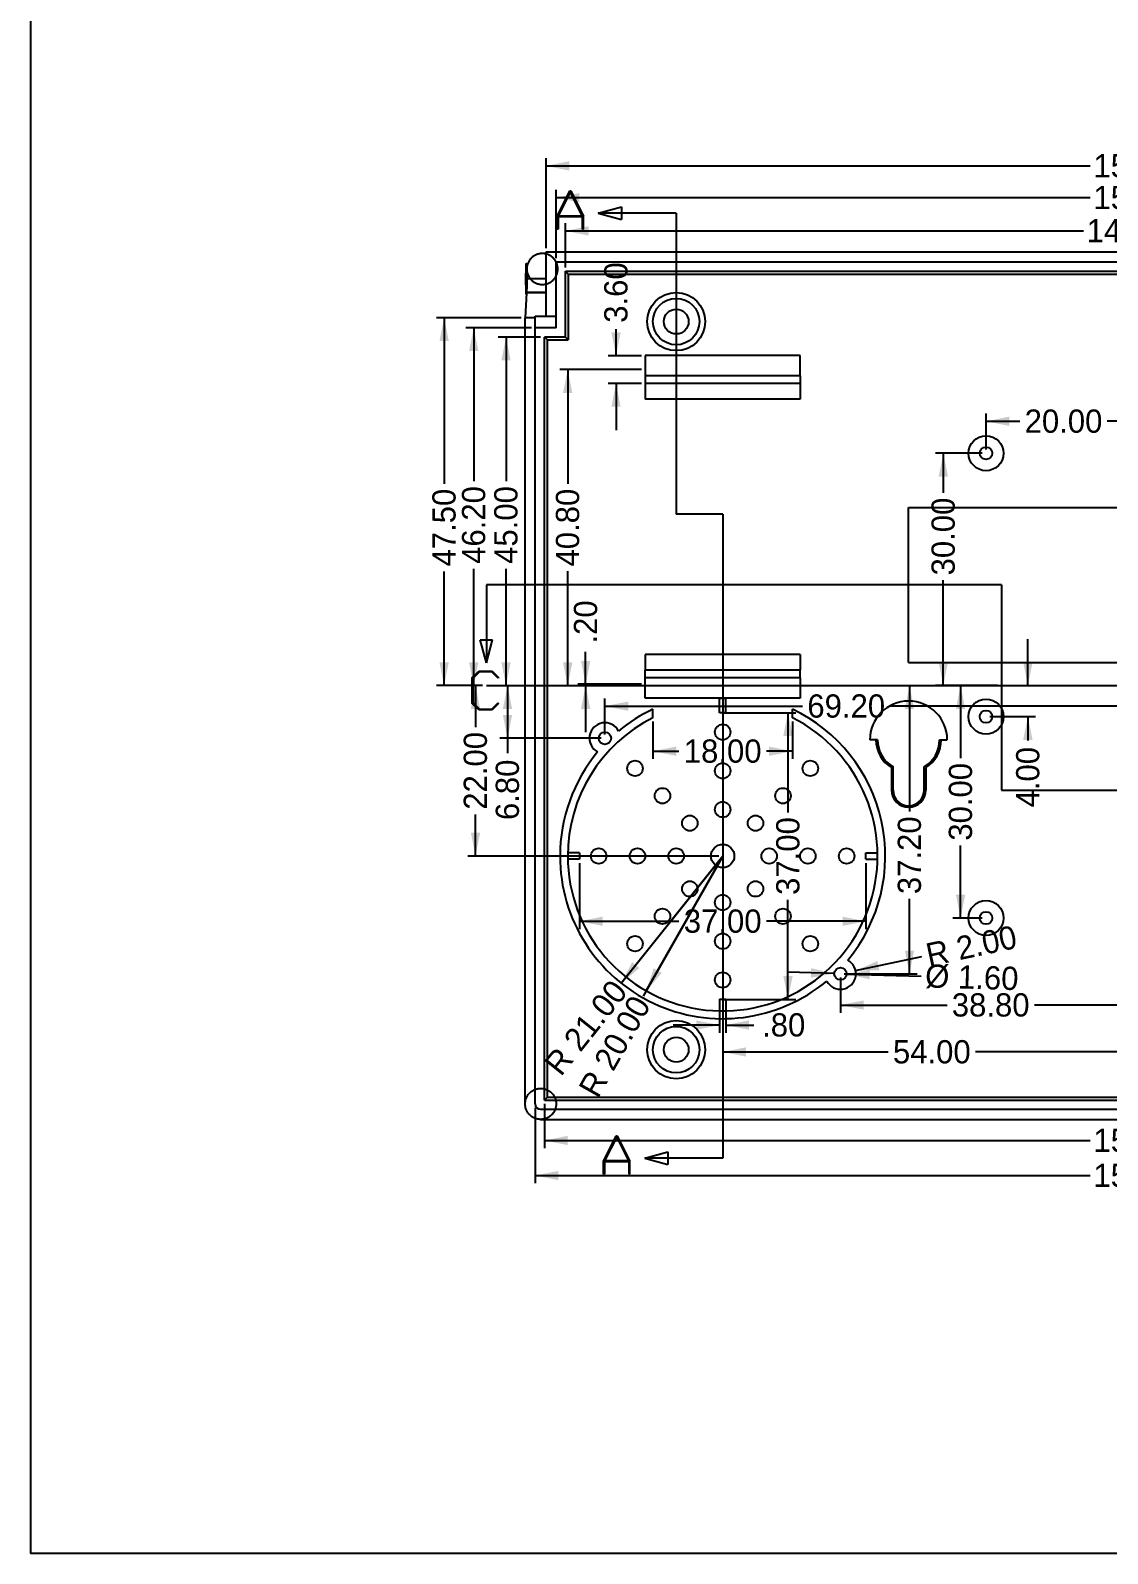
# Model space of a CAD drawing. Extents: x -143 to 433, y -329 to 88.
# Drawn here: x -143.4 to -4.3, y -329 to -132.4 of the extents above; entities that cross this region are included whole.
import ezdxf

# ---------------------------------------------------------------- set-up
doc = ezdxf.new("R2010")
doc.units = 0
doc.header["$MEASUREMENT"] = 0
for name, pattern in [('center', [0]), ('dashed', [0]), ('solid', [0])]:
    doc.linetypes.add(name, pattern=pattern)
doc.layers.add('254', color=7, linetype='solid')
doc.dimstyles.get("Standard").update_dxf_attribs({"dimtxt": 0.18, "dimasz": 0.18, "dimexe": 0.18, "dimexo": 0.0625, "dimgap": 0.09, "dimtad": 0, "dimtih": 1, "dimtoh": 1, "dimdec": 4, "dimzin": 0, "dimdsep": 46, "dimtxsty": 'Standard', "dimcen": 0.09, "dimadec": 0, "dimazin": 0, "dimtfac": 1, "dimtdec": 4, "dimtofl": 0, "dimtmove": 0, "dimatfit": 0, "dimfxl": 1, "dimtolj": 1, "dimtzin": 0, "dimarcsym": 0})

# ---------------------------------------------------------------- blocks, each defined once
blk = doc.blocks.new('*D59')
at = {"layer": '254', "color": 4, "linetype": 'solid'}
for p, q in [((-14.6, -217), (-14.6, -211)), ((-17.5, -217), (-13.6, -217)), ((-19.5, -221), (-13.6, -221)), ((-14.6, -221), (-14.6, -224.08))]:
    blk.add_line(p, q, dxfattribs=at)
for points in [[(-15.2, -214), (-14, -214), (-14.6, -217)], [(-14, -224), (-15.2, -224), (-14.6, -221)]]:
    blk.add_solid(points, dxfattribs=at)
at = {"layer": '254', "color": 4, "linetype": 'solid', "lineweight": 0, "insert": (-14.6, -228.82), "char_height": 3, "attachment_point": 5, "rotation": 90}
blk.add_mtext('{\\H3.000000;4.00}', dxfattribs=at)
blk = doc.blocks.new('*D85')
at = {"layer": '254', "color": 4, "linetype": 'solid'}
for p, q in [((-54, -239), (-64.26, -257.11)), ((-63.86, -256.4), (-54, -239))]:
    blk.add_line(p, q, dxfattribs=at)
blk.add_solid([(-62.91, -253.49), (-61.86, -254.08), (-63.86, -256.4)], dxfattribs=at)
at = {"layer": '254', "color": 4, "linetype": 'solid', "lineweight": 0, "insert": (-67.94, -263.58), "char_height": 3, "attachment_point": 5, "rotation": 60.4537}
blk.add_mtext('{\\H3.000000;R 20.00}', dxfattribs=at)
blk = doc.blocks.new('*D86')
at = {"layer": '254', "color": 4, "linetype": 'solid'}
for p, q in [((-67.09, -255.42), (-54, -239)), ((-54, -239), (-67.02, -255.33))]:
    blk.add_line(p, q, dxfattribs=at)
blk.add_solid([(-65.69, -252.7), (-64.75, -253.45), (-67.09, -255.42)], dxfattribs=at)
at = {"layer": '254', "color": 4, "linetype": 'solid', "lineweight": 0, "insert": (-71.66, -261.15), "char_height": 3, "attachment_point": 5, "rotation": 51.4333}
blk.add_mtext('{\\H3.000000;R 21.00}', dxfattribs=at)
blk = doc.blocks.new('*D87')
at = {"layer": '254', "color": 4, "linetype": 'solid'}
for p, q in [((-39.6, -254.18), (-45.59, -254)), ((-38, -254.23), (-28.37, -254.51))]:
    blk.add_line(p, q, dxfattribs=at)
for points in [[(-42.61, -254.69), (-42.58, -253.49), (-39.6, -254.18)], [(-34.98, -253.71), (-35.02, -254.91), (-38, -254.23)]]:
    blk.add_solid(points, dxfattribs=at)
at = {"layer": '254', "color": 4, "linetype": 'solid', "lineweight": 0, "insert": (-21.83, -254.7), "char_height": 3, "attachment_point": 5, "rotation": 358.311}
blk.add_mtext('{\\H3.000000;%%C 1.60}', dxfattribs=at)
blk = doc.blocks.new('*D88')
at = {"layer": '254', "color": 4, "linetype": 'solid'}
blk.add_line((-36.84, -253.79), (-28.3, -251.97), dxfattribs=at)
blk.add_solid([(-34.03, -252.57), (-33.78, -253.75), (-36.84, -253.79)], dxfattribs=at)
at = {"layer": '254', "color": 4, "linetype": 'solid', "lineweight": 0, "insert": (-21.9, -250.61), "char_height": 3, "attachment_point": 5, "rotation": 12.0127}
blk.add_mtext('{\\H3.000000;R 2.00}', dxfattribs=at)
blk = doc.blocks.new('*D106')
at = {"layer": '254', "color": 4, "linetype": 'solid'}
for p, q in [((-80, -169.5), (-90.96, -169.5)), ((-89.96, -169.5), (-89.96, -190.96)), ((-89.96, -217), (-89.96, -202.25)), ((-85, -217), (-90.96, -217))]:
    blk.add_line(p, q, dxfattribs=at)
for points in [[(-89.36, -172.5), (-90.56, -172.5), (-89.96, -169.5)], [(-90.56, -214), (-89.36, -214), (-89.96, -217)]]:
    blk.add_solid(points, dxfattribs=at)
at = {"layer": '254', "color": 4, "linetype": 'solid', "lineweight": 0, "insert": (-89.96, -196.6), "char_height": 3, "attachment_point": 5, "rotation": 90}
blk.add_mtext('{\\H3.000000;47.50}', dxfattribs=at)
blk = doc.blocks.new('*D107')
at = {"layer": '254', "color": 4, "linetype": 'solid'}
for p, q in [((-78.7, -170.8), (-87.14, -170.8)), ((-86.14, -170.8), (-86.14, -190.61)), ((-86.14, -217), (-86.14, -201.9)), ((-85, -217), (-87.14, -217))]:
    blk.add_line(p, q, dxfattribs=at)
for points in [[(-85.54, -173.8), (-86.74, -173.8), (-86.14, -170.8)], [(-86.74, -214), (-85.54, -214), (-86.14, -217)]]:
    blk.add_solid(points, dxfattribs=at)
at = {"layer": '254', "color": 4, "linetype": 'solid', "lineweight": 0, "insert": (-86.14, -196.26), "char_height": 3, "attachment_point": 5, "rotation": 90}
blk.add_mtext('{\\H3.000000;46.20}', dxfattribs=at)
blk = doc.blocks.new('*D108')
at = {"layer": '254', "color": 4, "linetype": 'solid'}
for p, q in [((-77.5, -172), (-82.97, -172)), ((-81.97, -172), (-81.97, -190.61)), ((-81.97, -217), (-81.97, -201.9)), ((-84, -217), (-80.97, -217))]:
    blk.add_line(p, q, dxfattribs=at)
for points in [[(-81.37, -175), (-82.57, -175), (-81.97, -172)], [(-82.57, -214), (-81.37, -214), (-81.97, -217)]]:
    blk.add_solid(points, dxfattribs=at)
at = {"layer": '254', "color": 4, "linetype": 'solid', "lineweight": 0, "insert": (-81.97, -196.26), "char_height": 3, "attachment_point": 5, "rotation": 90}
blk.add_mtext('{\\H3.000000;45.00}', dxfattribs=at)
blk = doc.blocks.new('*D109')
at = {"layer": '254', "color": 4, "linetype": 'solid'}
for p, q in [((-31.5, -217), (-28.88, -217)), ((-29.88, -217), (-29.88, -233.25)), ((-29.88, -254.2), (-29.88, -244.54)), ((-38.3, -254.2), (-28.88, -254.2))]:
    blk.add_line(p, q, dxfattribs=at)
for points in [[(-29.28, -220), (-30.48, -220), (-29.88, -217)], [(-30.48, -251.2), (-29.28, -251.2), (-29.88, -254.2)]]:
    blk.add_solid(points, dxfattribs=at)
at = {"layer": '254', "color": 4, "linetype": 'solid', "lineweight": 0, "insert": (-29.88, -238.9), "char_height": 3, "attachment_point": 5, "rotation": 90}
blk.add_mtext('{\\H3.000000;37.20}', dxfattribs=at)
blk = doc.blocks.new('*D110')
at = {"layer": '254', "color": 4, "linetype": 'solid'}
for p, q in [((-53.9, -220.5), (-44.57, -220.5)), ((-45.57, -220.5), (-45.57, -233.36)), ((-45.57, -257.5), (-45.57, -244.64)), ((-53.9, -257.5), (-44.57, -257.5))]:
    blk.add_line(p, q, dxfattribs=at)
for points in [[(-44.97, -223.5), (-46.17, -223.5), (-45.57, -220.5)], [(-46.17, -254.5), (-44.97, -254.5), (-45.57, -257.5)]]:
    blk.add_solid(points, dxfattribs=at)
at = {"layer": '254', "color": 4, "linetype": 'solid', "lineweight": 0, "insert": (-45.57, -239), "char_height": 3, "attachment_point": 5, "rotation": 90}
blk.add_mtext('{\\H3.000000;37.00}', dxfattribs=at)
blk = doc.blocks.new('*D111')
at = {"layer": '254', "color": 4, "linetype": 'solid'}
for p, q in [((-85, -217), (-86.91, -217)), ((-85.91, -217), (-85.91, -222.36)), ((-85.91, -239), (-85.91, -233.64)), ((-54.5, -239), (-86.91, -239))]:
    blk.add_line(p, q, dxfattribs=at)
for points in [[(-85.31, -220), (-86.51, -220), (-85.91, -217)], [(-86.51, -236), (-85.31, -236), (-85.91, -239)]]:
    blk.add_solid(points, dxfattribs=at)
at = {"layer": '254', "color": 4, "linetype": 'solid', "lineweight": 0, "insert": (-85.91, -228), "char_height": 3, "attachment_point": 5, "rotation": 90}
blk.add_mtext('{\\H3.000000;22.00}', dxfattribs=at)
blk = doc.blocks.new('*D112')
at = {"layer": '254', "color": 4, "linetype": 'solid'}
for p, q in [((-84, -217), (-80.78, -217)), ((-81.78, -217), (-81.78, -223.8)), ((-69.7, -223.8), (-82.78, -223.8)), ((-81.78, -223.8), (-81.78, -223.8)), ((-81.78, -223.8), (-81.78, -225.71))]:
    blk.add_line(p, q, dxfattribs=at)
for points in [[(-81.18, -220), (-82.38, -220), (-81.78, -217)], [(-82.38, -220.8), (-81.18, -220.8), (-81.78, -223.8)]]:
    blk.add_solid(points, dxfattribs=at)
at = {"layer": '254', "color": 4, "linetype": 'solid', "lineweight": 0, "insert": (-81.78, -230.45), "char_height": 3, "attachment_point": 5, "rotation": 90}
blk.add_mtext('{\\H3.000000;6.80}', dxfattribs=at)
blk = doc.blocks.new('*D115')
at = {"layer": '254', "color": 4, "linetype": 'solid'}
for p, q in [((-18.5, -217), (-24.29, -217)), ((-23.29, -217), (-23.29, -226.36)), ((-23.29, -247), (-23.29, -237.64)), ((-20.5, -247), (-24.29, -247))]:
    blk.add_line(p, q, dxfattribs=at)
for points in [[(-22.69, -220), (-23.89, -220), (-23.29, -217)], [(-23.89, -244), (-22.69, -244), (-23.29, -247)]]:
    blk.add_solid(points, dxfattribs=at)
at = {"layer": '254', "color": 4, "linetype": 'solid', "lineweight": 0, "insert": (-23.29, -232), "char_height": 3, "attachment_point": 5, "rotation": 90}
blk.add_mtext('{\\H3.000000;30.00}', dxfattribs=at)
blk = doc.blocks.new('*D116')
at = {"layer": '254', "color": 4, "linetype": 'solid'}
for p, q in [((-20.5, -187), (-26.52, -187)), ((-25.52, -187), (-25.52, -192.11)), ((-25.52, -217), (-25.52, -203.4)), ((-18.5, -217), (-26.52, -217))]:
    blk.add_line(p, q, dxfattribs=at)
for points in [[(-24.92, -190), (-26.12, -190), (-25.52, -187)], [(-26.12, -214), (-24.92, -214), (-25.52, -217)]]:
    blk.add_solid(points, dxfattribs=at)
at = {"layer": '254', "color": 4, "linetype": 'solid', "lineweight": 0, "insert": (-25.52, -197.75), "char_height": 3, "attachment_point": 5, "rotation": 90}
blk.add_mtext('{\\H3.000000;30.00}', dxfattribs=at)
blk = doc.blocks.new('*D117')
at = {"layer": '254', "color": 4, "linetype": 'solid'}
for p, q in [((0, -217.5), (0, -220.65)), ((-69.2, -223.3), (-69.2, -218.65)), ((-69.2, -219.65), (-43.7, -219.65)), ((0, -219.65), (-32.41, -219.65))]:
    blk.add_line(p, q, dxfattribs=at)
for points in [[(-66.2, -219.05), (-66.2, -220.25), (-69.2, -219.65)], [(-3, -220.25), (-3, -219.05), (0, -219.65)]]:
    blk.add_solid(points, dxfattribs=at)
at = {"layer": '254', "color": 4, "linetype": 'solid', "lineweight": 0, "insert": (-38.05, -219.65), "char_height": 3, "attachment_point": 5}
blk.add_mtext('{\\H3.000000;69.20}', dxfattribs=at)
blk = doc.blocks.new('*D118')
at = {"layer": '254', "color": 4, "linetype": 'solid'}
for p, q in [((-38.8, -254.7), (-38.8, -259.24)), ((-38.8, -258.24), (-25.04, -258.24)), ((0, -258.24), (-13.75, -258.24)), ((0, -258), (0, -259.24))]:
    blk.add_line(p, q, dxfattribs=at)
for points in [[(-35.8, -257.64), (-35.8, -258.84), (-38.8, -258.24)], [(-3, -258.84), (-3, -257.64), (0, -258.24)]]:
    blk.add_solid(points, dxfattribs=at)
at = {"layer": '254', "color": 4, "linetype": 'solid', "lineweight": 0, "insert": (-19.4, -258.24), "char_height": 3, "attachment_point": 5}
blk.add_mtext('{\\H3.000000;38.80}', dxfattribs=at)
blk = doc.blocks.new('*D119')
at = {"layer": '254', "color": 4, "linetype": 'solid'}
for p, q in [((-54.4, -258), (-54.4, -261.82)), ((-53.6, -258), (-53.6, -261.82)), ((-54.4, -260.82), (-60.4, -260.82)), ((-53.6, -260.82), (-49.97, -260.82))]:
    blk.add_line(p, q, dxfattribs=at)
for points in [[(-57.4, -261.42), (-57.4, -260.22), (-54.4, -260.82)], [(-50.6, -260.22), (-50.6, -261.42), (-53.6, -260.82)]]:
    blk.add_solid(points, dxfattribs=at)
at = {"layer": '254', "color": 4, "linetype": 'solid', "lineweight": 0, "insert": (-46.12, -260.82), "char_height": 3, "attachment_point": 5}
blk.add_mtext('{\\H3.000000;.80}', dxfattribs=at)
blk = doc.blocks.new('*D120')
at = {"layer": '254', "color": 4, "linetype": 'solid'}
for p, q in [((-72.5, -239.9), (-72.5, -248.42)), ((-35.5, -239.9), (-35.5, -248.42)), ((-72.5, -247.42), (-59.64, -247.42)), ((-35.5, -247.42), (-48.36, -247.42))]:
    blk.add_line(p, q, dxfattribs=at)
for points in [[(-69.5, -246.82), (-69.5, -248.02), (-72.5, -247.42)], [(-38.5, -248.02), (-38.5, -246.82), (-35.5, -247.42)]]:
    blk.add_solid(points, dxfattribs=at)
at = {"layer": '254', "color": 4, "linetype": 'solid', "lineweight": 0, "insert": (-54, -247.42), "char_height": 3, "attachment_point": 5}
blk.add_mtext('{\\H3.000000;37.00}', dxfattribs=at)
blk = doc.blocks.new('*D121')
at = {"layer": '254', "color": 4, "linetype": 'solid'}
for p, q in [((-63, -221.64), (-63, -226.47)), ((-45, -221.64), (-45, -226.47)), ((-63, -225.47), (-59.64, -225.47)), ((-45, -225.47), (-48.36, -225.47))]:
    blk.add_line(p, q, dxfattribs=at)
for points in [[(-60, -224.87), (-60, -226.07), (-63, -225.47)], [(-48, -226.07), (-48, -224.87), (-45, -225.47)]]:
    blk.add_solid(points, dxfattribs=at)
at = {"layer": '254', "color": 4, "linetype": 'solid', "lineweight": 0, "insert": (-54, -225.47), "char_height": 3, "attachment_point": 5}
blk.add_mtext('{\\H3.000000;18.00}', dxfattribs=at)
blk = doc.blocks.new('*D122')
at = {"layer": '254', "color": 4, "linetype": 'solid'}
for p, q in [((-67.77, -174.4), (-67.77, -170.99)), ((-64.5, -174.4), (-68.77, -174.4)), ((-64.5, -178), (-68.77, -178)), ((-67.77, -178), (-67.77, -184))]:
    blk.add_line(p, q, dxfattribs=at)
for points in [[(-68.37, -171.4), (-67.17, -171.4), (-67.77, -174.4)], [(-67.17, -181), (-68.37, -181), (-67.77, -178)]]:
    blk.add_solid(points, dxfattribs=at)
at = {"layer": '254', "color": 4, "linetype": 'solid', "lineweight": 0, "insert": (-67.77, -166.25), "char_height": 3, "attachment_point": 5, "rotation": 90}
blk.add_mtext('{\\H3.000000;3.60}', dxfattribs=at)
blk = doc.blocks.new('*D123')
at = {"layer": '254', "color": 4, "linetype": 'solid'}
for p, q in [((-64.5, -176.2), (-75.01, -176.2)), ((-74.01, -176.2), (-74.01, -190.96)), ((-74.01, -217), (-74.01, -202.24)), ((-84, -217), (-73.01, -217))]:
    blk.add_line(p, q, dxfattribs=at)
for points in [[(-73.41, -179.2), (-74.61, -179.2), (-74.01, -176.2)], [(-74.61, -214), (-73.41, -214), (-74.01, -217)]]:
    blk.add_solid(points, dxfattribs=at)
at = {"layer": '254', "color": 4, "linetype": 'solid', "lineweight": 0, "insert": (-74.01, -196.6), "char_height": 3, "attachment_point": 5, "rotation": 90}
blk.add_mtext('{\\H3.000000;40.80}', dxfattribs=at)
blk = doc.blocks.new('*D124')
at = {"layer": '254', "color": 4, "linetype": 'solid'}
for p, q in [((-71.69, -216.8), (-71.69, -212.62)), ((-84, -217), (-70.69, -217)), ((-64.5, -216.8), (-72.69, -216.8)), ((-71.69, -217), (-71.69, -223))]:
    blk.add_line(p, q, dxfattribs=at)
for points in [[(-72.29, -213.8), (-71.09, -213.8), (-71.69, -216.8)], [(-71.09, -220), (-72.29, -220), (-71.69, -217)]]:
    blk.add_solid(points, dxfattribs=at)
at = {"layer": '254', "color": 4, "linetype": 'solid', "lineweight": 0, "insert": (-71.69, -208.78), "char_height": 3, "attachment_point": 5, "rotation": 90}
blk.add_mtext('{\\H3.000000;.20}', dxfattribs=at)
blk = doc.blocks.new('*D125')
at = {"layer": '254', "color": 4, "linetype": 'solid'}
for p, q in [((-54, -239.5), (-54, -265.29)), ((0, -277.5), (0, -263.29)), ((-54, -264.29), (-32.64, -264.29)), ((0, -264.29), (-21.36, -264.29))]:
    blk.add_line(p, q, dxfattribs=at)
for points in [[(-51, -263.69), (-51, -264.89), (-54, -264.29)], [(-3, -264.89), (-3, -263.69), (0, -264.29)]]:
    blk.add_solid(points, dxfattribs=at)
at = {"layer": '254', "color": 4, "linetype": 'solid', "lineweight": 0, "insert": (-27, -264.29), "char_height": 3, "attachment_point": 5}
blk.add_mtext('{\\H3.000000;54.00}', dxfattribs=at)
blk = doc.blocks.new('*D131')
at = {"layer": '254', "color": 4, "linetype": 'solid'}
for p, q in [((-20, -186.5), (-20, -181.87)), ((0, -187.1), (0, -181.87)), ((-20, -182.87), (-15.64, -182.87)), ((0, -182.87), (-4.36, -182.87))]:
    blk.add_line(p, q, dxfattribs=at)
for points in [[(-17, -182.27), (-17, -183.47), (-20, -182.87)], [(-3, -183.47), (-3, -182.27), (0, -182.87)]]:
    blk.add_solid(points, dxfattribs=at)
at = {"layer": '254', "color": 4, "linetype": 'solid', "lineweight": 0, "insert": (-10, -182.87), "char_height": 3, "attachment_point": 5}
blk.add_mtext('{\\H3.000000;20.00}', dxfattribs=at)
blk = doc.blocks.new('*D132')
at = {"layer": '254', "color": 4, "linetype": 'solid'}
for p, q in [((-78.2, -271.5), (-78.2, -281.25)), ((78.2, -271.5), (78.2, -281.25)), ((-78.2, -280.25), (-6.54, -280.25)), ((78.2, -280.25), (6.54, -280.25))]:
    blk.add_line(p, q, dxfattribs=at)
for points in [[(-75.2, -279.65), (-75.2, -280.85), (-78.2, -280.25)], [(75.2, -280.85), (75.2, -279.65), (78.2, -280.25)]]:
    blk.add_solid(points, dxfattribs=at)
at = {"layer": '254', "color": 4, "linetype": 'solid', "lineweight": 0, "insert": (0, -280.25), "char_height": 3, "attachment_point": 5}
blk.add_mtext('{\\H3.000000;156.40}', dxfattribs=at)
blk = doc.blocks.new('*D133')
at = {"layer": '254', "color": 4, "linetype": 'solid'}
for p, q in [((-77, -271), (-77, -276.72)), ((77, -271), (77, -276.72)), ((-77, -275.72), (-6.54, -275.72)), ((77, -275.72), (6.54, -275.72))]:
    blk.add_line(p, q, dxfattribs=at)
for points in [[(-74, -275.12), (-74, -276.32), (-77, -275.72)], [(74, -276.32), (74, -275.12), (77, -275.72)]]:
    blk.add_solid(points, dxfattribs=at)
at = {"layer": '254', "color": 4, "linetype": 'solid', "lineweight": 0, "insert": (0, -275.72), "char_height": 3, "attachment_point": 5}
blk.add_mtext('{\\H3.000000;154.00}', dxfattribs=at)
blk = doc.blocks.new('*D134')
at = {"layer": '254', "color": 4, "linetype": 'solid'}
for p, q in [((-76.8, -160.5), (-76.8, -148.9)), ((76.8, -160.5), (76.8, -148.9)), ((-76.8, -149.9), (-6.54, -149.9)), ((76.8, -149.9), (6.54, -149.9))]:
    blk.add_line(p, q, dxfattribs=at)
for points in [[(-73.8, -149.3), (-73.8, -150.5), (-76.8, -149.9)], [(73.8, -150.5), (73.8, -149.3), (76.8, -149.9)]]:
    blk.add_solid(points, dxfattribs=at)
at = {"layer": '254', "color": 4, "linetype": 'solid', "lineweight": 0, "insert": (0, -149.9), "char_height": 3, "attachment_point": 5}
blk.add_mtext('{\\H3.000000;153.60}', dxfattribs=at)
blk = doc.blocks.new('*D135')
at = {"layer": '254', "color": 4, "linetype": 'solid'}
for p, q in [((-75.5, -161.8), (-75.5, -153)), ((75.5, -161.8), (75.5, -153)), ((-75.5, -154), (-6.54, -154)), ((75.5, -154), (6.54, -154))]:
    blk.add_line(p, q, dxfattribs=at)
for points in [[(-72.5, -153.4), (-72.5, -154.6), (-75.5, -154)], [(72.5, -154.6), (72.5, -153.4), (75.5, -154)]]:
    blk.add_solid(points, dxfattribs=at)
at = {"layer": '254', "color": 4, "linetype": 'solid', "lineweight": 0, "insert": (0, -154), "char_height": 3, "attachment_point": 5}
blk.add_mtext('{\\H3.000000;151.00}', dxfattribs=at)
blk = doc.blocks.new('*D136')
at = {"layer": '254', "color": 4, "linetype": 'solid'}
for p, q in [((-74.3, -163), (-74.3, -157.29)), ((74.3, -163), (74.3, -157.29)), ((-74.3, -158.29), (-7.42, -158.29)), ((74.3, -158.29), (5.66, -158.29))]:
    blk.add_line(p, q, dxfattribs=at)
for points in [[(-71.3, -157.69), (-71.3, -158.89), (-74.3, -158.29)], [(71.3, -158.89), (71.3, -157.69), (74.3, -158.29)]]:
    blk.add_solid(points, dxfattribs=at)
at = {"layer": '254', "color": 4, "linetype": 'solid', "lineweight": 0, "insert": (-0.88, -158.29), "char_height": 3, "attachment_point": 5}
blk.add_mtext('{\\H3.000000;148.60}', dxfattribs=at)

msp = doc.modelspace()

# ---------------------------------------------------------------- linework, layer by layer
at = {"layer": '254', "color": 0, "linetype": 'solid'}
for p in [(-143.364, 64.222), (134.735, -329.049)]:
    msp.add_line(p, (-143.364, -329.049), dxfattribs=at)
at = {"layer": '254', "color": 1, "linetype": 'solid'}
for p, q in [((-75.38, -156.399), (-73.741, -153.123)), ((-73.674, -153.247), (-75.236, -156.371)), ((-73.741, -153.123), (-73.608, -153.123)), ((-72.112, -156.371), (-73.674, -153.247)), ((-73.608, -153.123), (-71.969, -156.399)), ((-70.068, -155.999), (-67.068, -155.195)), ((-67.068, -155.195), (-67.068, -156.803)), ((-75.38, -158.052), (-75.38, -156.399)), ((-72.09, -156.465), (-75.258, -156.465)), ((-75.258, -156.465), (-75.258, -158.052)), ((-72.112, -156.371), (-75.236, -156.371)), ((-72.09, -158.052), (-72.09, -156.465)), ((-71.969, -158.052), (-71.969, -156.399)), ((-60, -155.999), (-70.068, -155.999)), ((-70.068, -155.999), (-67.068, -156.803)), ((-75.258, -158.052), (-75.38, -158.052)), ((-71.969, -158.052), (-72.09, -158.052)), ((-84.5, -203.999), (-84.5, -214.067)), ((-84.5, -214.067), (-85.304, -211.067)), ((-85.304, -211.067), (-83.696, -211.067)), ((-84.5, -214.067), (-83.696, -211.067)), ((-86.32, -215.966), (-85.463, -215.113)), ((-86.32, -219.287), (-86.32, -215.966)), ((-85.412, -215.232), (-86.199, -216.016)), ((-86.199, -216.016), (-86.199, -219.237)), ((-85.463, -215.113), (-83.767, -215.113)), ((-83.82, -215.232), (-85.412, -215.232)), ((-82.998, -216.029), (-83.82, -215.232)), ((-83.767, -215.113), (-82.92, -215.953)), ((-82.92, -215.953), (-82.998, -216.029)), ((-85.463, -220.113), (-86.32, -219.287)), ((-86.199, -219.237), (-85.412, -220.019)), ((-83.767, -220.113), (-85.463, -220.113)), ((-85.412, -220.019), (-83.82, -220.019)), ((-83.82, -220.019), (-82.998, -219.224)), ((-82.92, -219.3), (-83.767, -220.113)), ((-82.92, -219.3), (-82.998, -219.224)), ((-69.38, -278.399), (-67.741, -275.123)), ((-67.674, -275.247), (-69.236, -278.371)), ((-67.741, -275.123), (-67.608, -275.123)), ((-66.112, -278.371), (-67.674, -275.247)), ((-67.608, -275.123), (-65.969, -278.399)), ((-64.068, -277.999), (-61.068, -277.195)), ((-61.068, -277.195), (-61.068, -278.803)), ((-69.38, -280.052), (-69.38, -278.399)), ((-66.09, -278.465), (-69.258, -278.465)), ((-69.258, -278.465), (-69.258, -280.052)), ((-66.112, -278.371), (-69.236, -278.371)), ((-66.09, -280.052), (-66.09, -278.465)), ((-65.969, -280.052), (-65.969, -278.399)), ((-54, -277.999), (-64.068, -277.999)), ((-64.068, -277.999), (-61.068, -278.803)), ((-69.258, -280.052), (-69.38, -280.052)), ((-65.969, -280.052), (-66.09, -280.052))]:
    msp.add_line(p, q, dxfattribs=at)
at = {"layer": '254', "color": 1, "linetype": 'dashed'}
for p, q in [((-60, -155.999), (-60, -194.857)), ((-54, -194.857), (-60, -194.857)), ((-54, -194.857), (-54, -277.999)), ((-18, -203.999), (-84.5, -203.999)), ((-18, -203.999), (-18, -230.499)), ((-18, -230.499), (18, -230.499))]:
    msp.add_line(p, q, dxfattribs=at)
at = {"layer": '254', "color": 3, "linetype": 'solid'}
for p, q in [((-76.8, -161.209), (-77.291, -161.209)), ((-76.8, -160.999), (76.8, -160.999)), ((-76.8, -169.299), (-76.8, -160.999)), ((-75.5, -170.799), (-75.5, -162.299)), ((-75.5, -162.299), (75.5, -162.299)), ((-79.291, -163.208), (-79.291, -164.495)), ((-76.8, -164.495), (-79.291, -164.495)), ((-74.3, -163.499), (74.3, -163.499)), ((-74.3, -171.999), (-74.3, -163.499)), ((-73.933, -163.867), (-74.3, -163.5)), ((-74.3, -163.5), (74.3, -163.5)), ((-73.933, -163.867), (-73.933, -172.366)), ((-73.933, -163.867), (73.933, -163.867)), ((-79.321, -166.307), (-79.5, -169.499)), ((-76.8, -166.307), (-79.321, -166.307)), ((-76.8, -166.227), (-79.317, -166.227)), ((-79.5, -271), (-79.5, -169.499)), ((-78.2, -169.499), (-79.5, -169.499)), ((-78.2, -170.799), (-78.2, -169.299)), ((-78.2, -169.299), (-75.5, -169.299)), ((-75.5, -170.799), (-78.2, -170.799)), ((-78.2, -270.999), (-78.2, -170.799)), ((-77, -270.499), (-77, -171.999)), ((-74.3, -171.999), (-77, -171.999)), ((-76.999, -270.498), (-76.999, -171.999)), ((-76.633, -172.366), (-76.999, -171.999)), ((-76.633, -270.132), (-76.633, -172.366)), ((-76.633, -172.366), (-73.933, -172.366)), ((-73.933, -172.366), (-74.3, -171.999)), ((-64, -174.399), (-64, -177.999)), ((-44, -174.399), (-64, -174.399)), ((-44, -176.999), (-44, -174.399)), ((-44, -176.999), (-64, -176.999)), ((-44, -176.999), (-64, -176.999)), ((-64, -177.999), (-64, -179.999)), ((-44, -177.999), (-64, -177.999)), ((-44, -176.999), (-44, -177.999)), ((-44, -177.999), (-44, -179.999)), ((-44, -179.999), (-64, -179.999)), ((-30, -214), (-30, -194)), ((-30, -194), (30, -194)), ((-64, -212.999), (-64, -214.999)), ((-44, -212.999), (-64, -212.999)), ((-44, -212.999), (-44, -214.999)), ((-30, -214), (30, -214)), ((-64, -218.599), (-64, -214.999)), ((-44, -214.999), (-64, -214.999)), ((-44, -215.999), (-64, -215.999)), ((-44, -215.999), (-44, -214.999)), ((-44, -215.999), (-44, -218.599)), ((-54.4, -218.599), (-64, -218.599)), ((-44, -218.599), (-64, -218.599)), ((-44, -218.599), (-64, -218.599)), ((-63, -221.139), (-63, -220.026)), ((-54.4, -220.499), (-54.4, -218.599)), ((-54.4, -218.599), (-53.6, -218.599)), ((-53.6, -220.499), (-53.6, -218.599)), ((-44, -218.599), (-53.6, -218.599)), ((-45, -221.139), (-45, -220.026)), ((-53.6, -220.499), (-54.4, -220.499)), ((-34, -223.999), (-35, -223.999)), ((-26, -223.999), (-25, -223.999)), ((-32.21, -227.582), (-32.21, -230.499)), ((-32, -230.499), (-32, -227.463)), ((-28, -230.499), (-28, -227.463)), ((-27.79, -227.582), (-27.79, -230.499)), ((-72.5, -238.599), (-73.996, -238.599)), ((-72.5, -239.399), (-73.996, -239.399)), ((-72.5, -238.599), (-72.5, -239.399)), ((-35.5, -238.599), (-34.004, -238.599)), ((-35.5, -239.399), (-35.5, -238.599)), ((-35.5, -239.399), (-34.004, -239.399)), ((-54.4, -257.499), (-54.4, -258.995)), ((-54.4, -257.499), (-53.6, -257.499)), ((-53.6, -257.499), (-53.6, -258.995)), ((-77, -270.499), (77, -270.499)), ((-76.633, -270.132), (-76.999, -270.498)), ((-76.999, -270.498), (76.999, -270.498)), ((-76.633, -270.132), (76.633, -270.132)), ((-77.501, -272.999), (77.501, -272.999)), ((-77.5, -271.699), (77.5, -271.699))]:
    msp.add_line(p, q, dxfattribs=at)
at = {"layer": '254', "color": 1, "linetype": 'center'}
msp.add_line((-84.5, -216.999), (84.5, -216.999), dxfattribs=at)
at = {"layer": '254', "color": 3, "linetype": 'solid'}
for centre, radius in [((-60, -169.999), 3.75), ((-60, -169.999), 3), ((-60, -169.999), 1.6), ((-20, -186.999), 2.25), ((-20, -186.999), 0.8), ((-20, -221.001), 2.25), ((-20, -221.001), 0.8), ((-54, -222.999), 1), ((-69.203, -223.797), 0.8), ((-65.314, -227.686), 1), ((-54, -227.999), 1), ((-42.686, -227.686), 1), ((-61.778, -231.221), 1), ((-54, -232.999), 1), ((-46.222, -231.221), 1), ((-58.243, -234.757), 1), ((-49.757, -234.757), 1), ((-54, -238.999), 1.5), ((-70, -238.999), 1), ((-65, -238.999), 1), ((-60, -238.999), 1), ((-48, -238.999), 1), ((-43, -238.999), 1), ((-38, -238.999), 1), ((-58.243, -243.242), 1), ((-49.757, -243.242), 1), ((-61.778, -246.777), 1), ((-54, -244.999), 1), ((-46.222, -246.777), 1), ((-20, -246.999), 2.25), ((-20, -246.999), 0.8), ((-65.314, -250.313), 1), ((-54, -249.999), 1), ((-42.686, -250.313), 1), ((-38.797, -254.202), 0.8), ((-54, -254.999), 1), ((-60, -263.999), 3.75), ((-60, -263.999), 3), ((-60, -263.999), 1.6)]:
    msp.add_circle(centre, radius, dxfattribs=at)
for centre, radius, start, end in [((-54, -238.999), 21, 115.37693, 129.77652), ((-54, -238.999), 21, 320.22348, 424.62307), ((-30, -223.999), 5, 0, 180), ((-54, -238.999), 20, 116.74368, 180), ((-54, -238.999), 20, 180, 423.25632), ((-69.203, -223.797), 2, 27.92612, 242.07388), ((-30, -223.999), 4.21, 180, 238.33856), ((-30, -223.999), 4, 180, 240), ((-30, -223.999), 4, 300, 360), ((-30, -223.999), 4.21, 301.66144, 360), ((-54, -238.999), 21, 140.22348, 180), ((-30, -230.499), 2.21, 180, 360), ((-30, -230.499), 2, 180, 360), ((-54, -238.999), 21, 180, 309.77652), ((-38.797, -254.202), 2, 207.92612, 422.07388), ((-77.5, -270.999), 0.7, 180, 270)]:
    msp.add_arc(centre, radius, start, end, dxfattribs=at)
for points in [[(-78.705, -161.794), (-77.291, -160.38), (-75.876, -161.795), (-74.46, -163.21), (-75.875, -164.625), (-77.289, -166.039), (-78.704, -164.624), (-80.119, -163.209), (-78.705, -161.794)], [(-78.705, -161.794), (-77.291, -160.38), (-75.876, -161.795), (-74.46, -163.21), (-75.875, -164.625), (-77.289, -166.039), (-78.704, -164.624), (-80.119, -163.209), (-78.705, -161.794)], [(-79.395, -164.495), (-79.395, -166.495), (-79.343, -166.495), (-79.291, -166.495), (-79.291, -164.495), (-79.291, -162.495), (-79.343, -162.495), (-79.395, -162.495), (-79.395, -164.495)], [(-78.914, -272.414), (-77.5, -273.828), (-76.085, -272.413), (-74.67, -270.998), (-76.084, -269.583), (-77.498, -268.169), (-78.914, -269.584), (-80.329, -271), (-78.914, -272.414)], [(-78.914, -272.414), (-77.5, -273.828), (-76.085, -272.413), (-74.67, -270.998), (-76.084, -269.583), (-77.498, -268.169), (-78.914, -269.584), (-80.329, -271), (-78.914, -272.414)]]:
    msp.add_rational_spline(points, [1, 0.707106781, 1, 0.707106781, 1, 0.707106781, 1, 0.707106781, 1], degree=2, knots=[0, 0, 0, 1, 1, 2, 2, 3, 3, 4, 4, 4], dxfattribs=at)

# ---------------------------------------------------------------- dimensions: what is measured, and where the dimension line sits
at = {"layer": '254', "color": 4, "linetype": 'solid'}
for p1, p2, distance, picture, middle in [((-76.8, -160.999), (76.8, -160.999), 11.095, '*D134', (0, -149.904)), ((-75.5, -162.299), (75.5, -162.299), 8.301, '*D135', (0, -153.998)), ((74.3, -163.499), (-74.3, -163.499), -5.208, '*D136', (-0.88, -158.291)), ((-63, -221.139), (-45, -221.139), -4.328, '*D121', (-54, -225.467)), ((-72.5, -239.399), (-35.5, -239.399), -8.022, '*D120', (-54, -247.421)), ((-54.4, -257.499), (-53.6, -257.499), -3.321, '*D119', (-46.124, -260.82)), ((78.2, -270.999), (-78.2, -270.999), 9.25, '*D132', (0, -280.249)), ((-77, -270.499), (77, -270.499), -5.224, '*D133', (0, -275.723))]:
    dim = msp.add_aligned_dim(p1=p1, p2=p2, distance=distance, dimstyle='Standard', override={"dimtxt": 3, "dimasz": 3, "dimexe": 1, "dimexo": 0.5, "dimdec": 2, "dimtp": 0.05, "dimtm": 0.05, "dimtfac": 0.75, "dimtdec": 2}, dxfattribs=at)
    dim.commit()
    dim.dimension.update_dxf_attribs({"geometry": picture, "text_midpoint": middle})
for p1, p2, distance, picture, middle in [((-64, -177.999), (-64, -174.399), 3.769, '*D122', (-67.769, -166.25)), ((-54.4, -220.499), (-54.4, -257.499), 8.831, '*D110', (-45.569, -238.999))]:
    dim = msp.add_aligned_dim(p1=p1, p2=p2, distance=distance, dimstyle='Standard', override={"dimtxt": 3, "dimasz": 3, "dimexe": 1, "dimexo": 0.5, "dimtih": 0, "dimtoh": 0, "dimdec": 2, "dimtp": 0.05, "dimtm": 0.05, "dimtfac": 0.75, "dimtdec": 2}, dxfattribs=at)
    dim.commit()
    dim.dimension.update_dxf_attribs({"geometry": picture, "text_midpoint": middle, "text_rotation": 90})
for base, p1, p2, picture, middle in [((-89.959, -196.603), (-84.5, -216.999), (-79.5, -169.499), '*D106', (-89.959, -196.603)), ((-86.136, -196.255), (-84.5, -216.999), (-78.2, -170.799), '*D107', (-86.136, -196.255)), ((-81.965, -196.255), (-84.5, -216.999), (-77, -171.999), '*D108', (-81.965, -196.255)), ((-74.008, -196.599), (-84.5, -216.999), (-64, -176.199), '*D123', (-74.008, -196.599)), ((-25.519, -197.751), (-20, -186.999), (-18, -216.999), '*D116', (-25.519, -197.751)), ((-71.689, -208.78), (-84.5, -216.999), (-64, -216.799), '*D124', (-71.689, -208.78)), ((-14.598, -228.82), (-20, -221.001), (-18, -216.999), '*D59', (-14.598, -228.82)), ((-85.914, -227.999), (-84.5, -216.999), (-54, -238.999), '*D111', (-85.914, -227.999)), ((-81.776, -230.45), (-84.5, -216.999), (-69.203, -223.797), '*D112', (-81.776, -230.45)), ((-29.879, -238.899), (-38.797, -254.202), (-32, -216.999), '*D109', (-29.879, -238.899)), ((-23.286, -231.999), (-20, -246.999), (-18, -216.999), '*D115', (-23.286, -231.999))]:
    dim = msp.add_linear_dim(base=base, p1=p1, p2=p2, angle=90, dimstyle='Standard', override={"dimtxt": 3, "dimasz": 3, "dimexe": 1, "dimexo": 0.5, "dimtih": 0, "dimtoh": 0, "dimdec": 2, "dimtp": 0.05, "dimtm": 0.05, "dimtfac": 0.75, "dimtdec": 2}, dxfattribs=at)
    dim.commit()
    dim.dimension.update_dxf_attribs({"geometry": picture, "text_midpoint": middle, "text_rotation": 90})
for base, p1, p2, picture, middle in [((-10, -182.874), (-20, -186.999), (0, -187.599), '*D131', (-10, -182.874)), ((-38.052, -219.655), (-69.203, -223.797), (0, -216.999), '*D117', (-38.052, -219.655)), ((-27, -264.288), (0, -277.999), (-54, -238.999), '*D125', (-27, -264.288)), ((-19.399, -258.238), (-38.797, -254.202), (0, -257.499), '*D118', (-19.399, -258.238))]:
    dim = msp.add_linear_dim(base=base, p1=p1, p2=p2, dimstyle='Standard', override={"dimtxt": 3, "dimasz": 3, "dimexe": 1, "dimexo": 0.5, "dimdec": 2, "dimtp": 0.05, "dimtm": 0.05, "dimtfac": 0.75, "dimtdec": 2}, dxfattribs=at)
    dim.commit()
    dim.dimension.update_dxf_attribs({"geometry": picture, "text_midpoint": middle})
for center, mpoint, picture, middle, turn in [((-54, -238.999), (-67.092, -255.419), '*D86', (-71.66, -261.148), 51.43331), ((-54, -238.999), (-63.863, -256.398), '*D85', (-67.935, -263.583), 60.45374), ((-38.797, -254.202), (-36.841, -253.786), '*D88', (-21.896, -250.606), 12.01269)]:
    dim = msp.add_radius_dim(center=center, mpoint=mpoint, dimstyle='Standard', override={"dimtxt": 3, "dimasz": 3, "dimexe": 1, "dimexo": 0.5, "dimtih": 0, "dimtoh": 0, "dimdec": 2, "dimse1": 1, "dimse2": 1, "dimtp": 0.05, "dimtm": 0.05, "dimtfac": 0.75, "dimtdec": 2}, dxfattribs=at)
    dim.commit()
    dim.dimension.update_dxf_attribs({"geometry": picture, "text_midpoint": middle, "text_rotation": turn})
dim = msp.add_diameter_dim_2p(p1=(-39.597, -254.179), p2=(-37.998, -254.226), dimstyle='Standard', override={"dimtxt": 3, "dimasz": 3, "dimexe": 1, "dimexo": 0.5, "dimtih": 0, "dimtoh": 0, "dimdec": 2, "dimse1": 1, "dimse2": 1, "dimtp": 0.05, "dimtm": 0.05, "dimtfac": 0.75, "dimtdec": 2}, dxfattribs=at)
dim.commit()
dim.dimension.update_dxf_attribs({"geometry": '*D87', "text_midpoint": (-21.831, -254.702), "text_rotation": 358.311})

doc.saveas('drawing.dxf')
